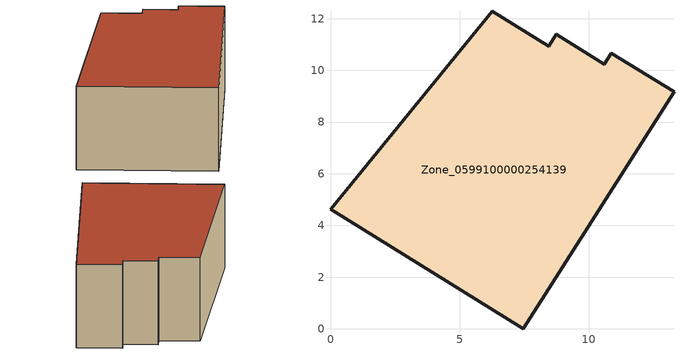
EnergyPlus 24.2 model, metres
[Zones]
Zone_0599100000254139
 floor ground (C_G): 10.59,10.24 10.86,10.67 13.29,9.17 7.46,0 0,4.62 6.26,12.29 8.44,10.94 8.73,11.4 z0
 wall outside (C_F): 8.44,10.94 6.26,12.29 0,4.62 7.46,0 13.29,9.17 10.86,10.67 10.59,10.24 8.73,11.4 8.44,10.94 z0:5.8
 roof outside (C_R): 7.46,0 13.29,9.17 10.86,10.67 10.59,10.24 8.73,11.4 8.44,10.94 6.26,12.29 0,4.62 z5.8
[BUILDING]
Pand.0599100000254139: North Axis=0; Terrain=City; Loads Convergence Tolerance Value=0.04; Temperature Convergence Tolerance Value=0.4; Solar Distribution=FullExterior; Maximum Number of Warmup Days=25; Minimum Number of Warmup Days=1
[Site:Location]
Rotterdam.The.Hague.AP_ZH_NLD Design_Conditions: Latitude=51.96; Longitude=4.45; Time Zone=1; Elevation=-4.5
[SITE:GROUNDTEMPERATURE:BUILDINGSURFACE]
18, 18, 18, 18, 18, 18, 18, 18, 18, 18, 18, 18
[MATERIAL] Thermal Absorptance=0.9; Solar Absorptance=0.7; Visible Absorptance=0.7
Name | Roughness | Thickness | Conductivity | Density | Specific Heat
G.TI.1992-2005 | MediumSmooth | 0.15 | 0.06 | 540 | 1210
F.TI.1992-2005 | Rough | 0.3 | 0.12 | 1920 | 840
R.TI.1992-2005 | MediumRough | 0.2 | 0.08 | 1500 | 1000
[CONSTRUCTION]
C_G: G.TI.1992-2005
C_F: F.TI.1992-2005
C_R: R.TI.1992-2005
[ZONE]
Zone_0599100000254139: Type=1; Multiplier=1; Ceiling Height=Autocalculate; Volume=Autocalculate; Floor Area=autocalculate; Part of Total Floor Area=Yes
[ZONEINFILTRATION:DESIGNFLOWRATE]
Infil_Zone_0599100000254139: Zone or ZoneList or Space or SpaceList=Zone_0599100000254139; Schedule=AlwaysOn; Design Flow Rate Calculation Method=Flow/Area; Flow Rate per Floor Area=0.0015; Constant Term Coefficient=1; Temperature Term Coefficient=0; Velocity Term Coefficient=0; Velocity Squared Term Coefficient=0
[HVACTEMPLATE:ZONE:IDEALLOADSAIRSYSTEM]
Zone_0599100000254139: Maximum Heating Supply Air Temperature=50; Minimum Cooling Supply Air Temperature=13; Maximum Heating Supply Air Humidity Ratio=0.0156; Minimum Cooling Supply Air Humidity Ratio=0.0077; Heating Limit=NoLimit; Cooling Limit=NoLimit; Dehumidification Control Type=ConstantSensibleHeatRatio; Cooling Sensible Heat Ratio=0.7; Dehumidification Setpoint=60; Humidification Control Type=None; Humidification Setpoint=30; Outdoor Air Method=None; Outdoor Air Flow Rate per Person=0.00944; Outdoor Air Flow Rate per Zone Floor Area=0; Outdoor Air Flow Rate per Zone=0; Demand Controlled Ventilation Type=None; Outdoor Air Economizer Type=NoEconomizer; Heat Recovery Type=None; Sensible Heat Recovery Effectiveness=0.7; Latent Heat Recovery Effectiveness=0.65
[ZONECONTROL:THERMOSTAT]
ThermostatControl_Zone_0599100000254139: Zone or ZoneList=Zone_0599100000254139; Control Type Schedule=DualSetpointControlType; Control 1=Thermostat_Zone_0599100000254139; Temperature Difference Between Cutout And Setpoint=0
[THERMOSTATSETPOINT:DUALSETPOINT]
Thermostat_Zone_0599100000254139: Heating Setpoint Temperature Schedule=HeatingSetpoint_Zone_0599100000254139; Cooling Setpoint Temperature Schedule=CoolingSetpoint_Zone_0599100000254139
[SCHEDULE:COMPACT]
HeatingSetpoint_Zone_0599100000254139: Through: 12/31, For: AllDays, Until: 24:00, 21
CoolingSetpoint_Zone_0599100000254139: Through: 12/31, For: AllDays, Until: 24:00, 24
DualSetpointControlType: Through: 12/31, For: AllDays, Until: 24:00, 4
AlwaysOn: Through: 12/31, For: AllDays, Until: 24:00, 1
